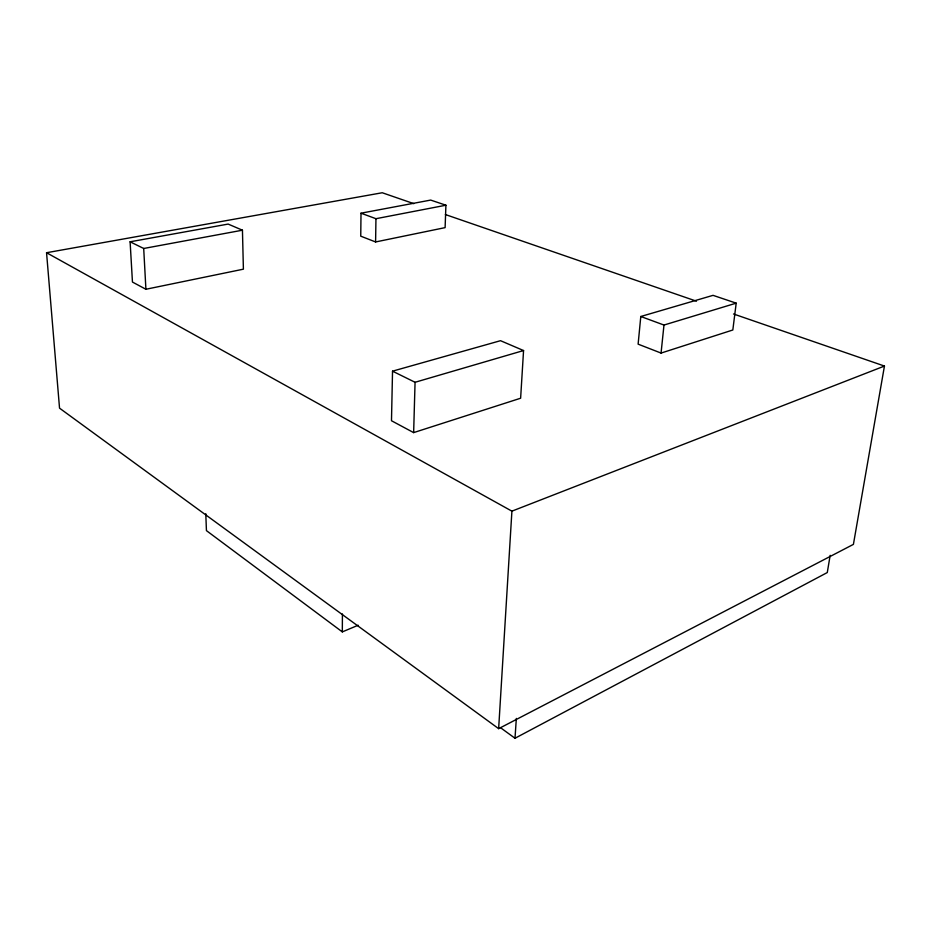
<?xml version="1.0" encoding="UTF-8"?>
<svg xmlns="http://www.w3.org/2000/svg" width="931" height="931" viewBox="0 0 931 931"><rect width="100%" height="100%" fill="white"/><g stroke="black" fill="none" stroke-linecap="round" stroke-linejoin="round"><path stroke-width="1.4" d="M358.167 625.236L342.317 631.893L342.422 613.983M361.007 213.187L360.751 236.171L375.6 241.955L445.111 227.63L445.914 205.216L430.681 200.084L361.007 213.187L375.949 218.704L445.914 205.216M375.6 241.955L375.949 218.704M392.533 371.166L391.486 420.742L413.643 432.612L520.627 398.224L523.559 350.545L500.517 340.688L392.533 371.166L415.063 382.28L523.559 350.545M413.643 432.612L415.063 382.28M498.644 728.659L511.91 511.154L46.55 252.72L59.537 408.162L498.644 728.659L853.413 544.379L884.45 366.058L733.512 313.98M830.161 555.33L827.287 572.542L515.006 738.248L516.333 718.418M640.796 316.493L638.119 344.144L661.057 353.07L732.825 329.993L736.2 303.157L713.041 295.348L640.796 316.493L663.978 325.047L736.2 303.157M661.057 353.07L663.978 325.047M511.91 511.154L884.45 366.058M145.911 289.262L243.398 269.175L242.444 230.201L228.153 224.08L130.107 241.792L132.458 282.058L145.911 289.262L143.7 248.484L130.107 241.792M143.7 248.484L242.444 230.201M46.55 252.72L382.245 192.752L413.806 203.645M445.367 214.537L696.469 301.19M500.913 727.984L515.006 738.248M342.317 631.893L206.438 530.635L205.786 513.726"/></g></svg>
